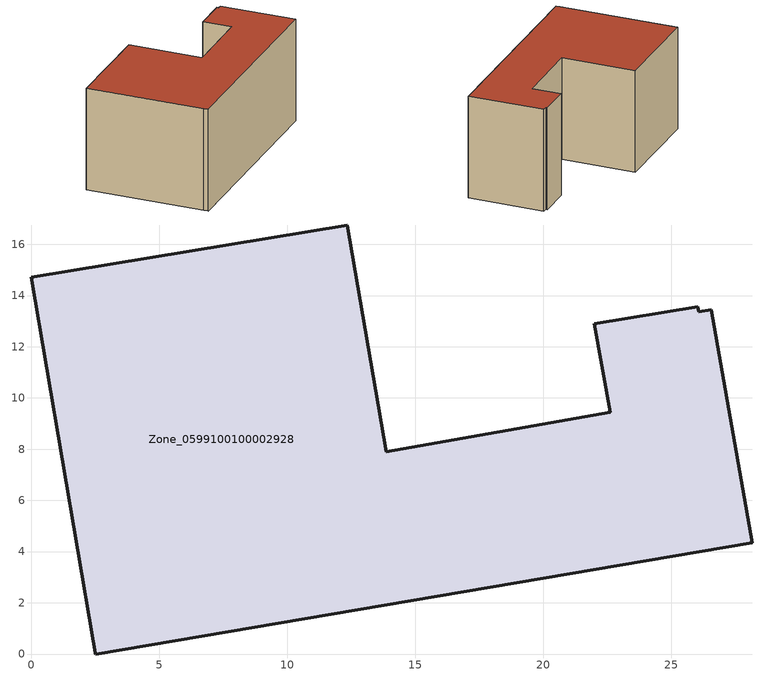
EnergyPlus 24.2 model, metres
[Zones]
Zone_0599100100002928
 floor ground (C_G): 2.44,0.5 0,14.71 12.35,16.75 13.87,7.9 22.62,9.44 21.99,12.9 26.05,13.57 26.07,13.36 26.57,13.45 28.18,4.34 2.52,0 2.52,0.06 z0
 wall outside (C_F): 13.87,7.9 12.35,16.75 0,14.71 2.44,0.5 2.52,0.06 2.52,0 28.18,4.34 26.57,13.45 26.07,13.36 26.05,13.57 21.99,12.9 22.62,9.44 13.87,7.9 z0:12.75
 roof outside (C_R): 0,14.71 2.44,0.5 2.52,0.06 2.52,0 28.18,4.34 26.57,13.45 26.07,13.36 26.05,13.57 21.99,12.9 22.62,9.44 13.87,7.9 12.35,16.75 z12.75
[BUILDING]
Pand.0599100100002928: North Axis=0; Terrain=City; Loads Convergence Tolerance Value=0.04; Temperature Convergence Tolerance Value=0.4; Solar Distribution=FullExterior; Maximum Number of Warmup Days=25; Minimum Number of Warmup Days=1
[Site:Location]
Rotterdam.The.Hague.AP_ZH_NLD Design_Conditions: Latitude=51.96; Longitude=4.45; Time Zone=1; Elevation=-4.5
[SITE:GROUNDTEMPERATURE:BUILDINGSURFACE]
18, 18, 18, 18, 18, 18, 18, 18, 18, 18, 18, 18
[MATERIAL] Thermal Absorptance=0.9; Solar Absorptance=0.7; Visible Absorptance=0.7
Name | Roughness | Thickness | Conductivity | Density | Specific Heat
G.TI.1946 | MediumSmooth | 0.15 | 1 | 540 | 1210
F.TI.1946 | Rough | 0.3 | 0.857143 | 1920 | 840
R.TI.1946 | MediumRough | 0.2 | 0.1 | 1500 | 1000
[CONSTRUCTION]
C_G: G.TI.1946
C_F: F.TI.1946
C_R: R.TI.1946
[ZONE]
Zone_0599100100002928: Type=1; Multiplier=1; Ceiling Height=Autocalculate; Volume=Autocalculate; Floor Area=autocalculate; Part of Total Floor Area=Yes
[ZONEINFILTRATION:DESIGNFLOWRATE]
Infil_Zone_0599100100002928: Zone or ZoneList or Space or SpaceList=Zone_0599100100002928; Schedule=AlwaysOn; Design Flow Rate Calculation Method=Flow/Area; Flow Rate per Floor Area=0.003; Constant Term Coefficient=1; Temperature Term Coefficient=0; Velocity Term Coefficient=0; Velocity Squared Term Coefficient=0
[HVACTEMPLATE:ZONE:IDEALLOADSAIRSYSTEM]
Zone_0599100100002928: Maximum Heating Supply Air Temperature=50; Minimum Cooling Supply Air Temperature=13; Maximum Heating Supply Air Humidity Ratio=0.0156; Minimum Cooling Supply Air Humidity Ratio=0.0077; Heating Limit=NoLimit; Cooling Limit=NoLimit; Dehumidification Control Type=ConstantSensibleHeatRatio; Cooling Sensible Heat Ratio=0.7; Dehumidification Setpoint=60; Humidification Control Type=None; Humidification Setpoint=30; Outdoor Air Method=None; Outdoor Air Flow Rate per Person=0.00944; Outdoor Air Flow Rate per Zone Floor Area=0; Outdoor Air Flow Rate per Zone=0; Demand Controlled Ventilation Type=None; Outdoor Air Economizer Type=NoEconomizer; Heat Recovery Type=None; Sensible Heat Recovery Effectiveness=0.7; Latent Heat Recovery Effectiveness=0.65
[ZONECONTROL:THERMOSTAT]
ThermostatControl_Zone_0599100100002928: Zone or ZoneList=Zone_0599100100002928; Control Type Schedule=DualSetpointControlType; Control 1=Thermostat_Zone_0599100100002928; Temperature Difference Between Cutout And Setpoint=0
[THERMOSTATSETPOINT:DUALSETPOINT]
Thermostat_Zone_0599100100002928: Heating Setpoint Temperature Schedule=HeatingSetpoint_Zone_0599100100002928; Cooling Setpoint Temperature Schedule=CoolingSetpoint_Zone_0599100100002928
[SCHEDULE:COMPACT]
HeatingSetpoint_Zone_0599100100002928: Through: 12/31, For: AllDays, Until: 24:00, 21
CoolingSetpoint_Zone_0599100100002928: Through: 12/31, For: AllDays, Until: 24:00, 24
DualSetpointControlType: Through: 12/31, For: AllDays, Until: 24:00, 4
AlwaysOn: Through: 12/31, For: AllDays, Until: 24:00, 1
